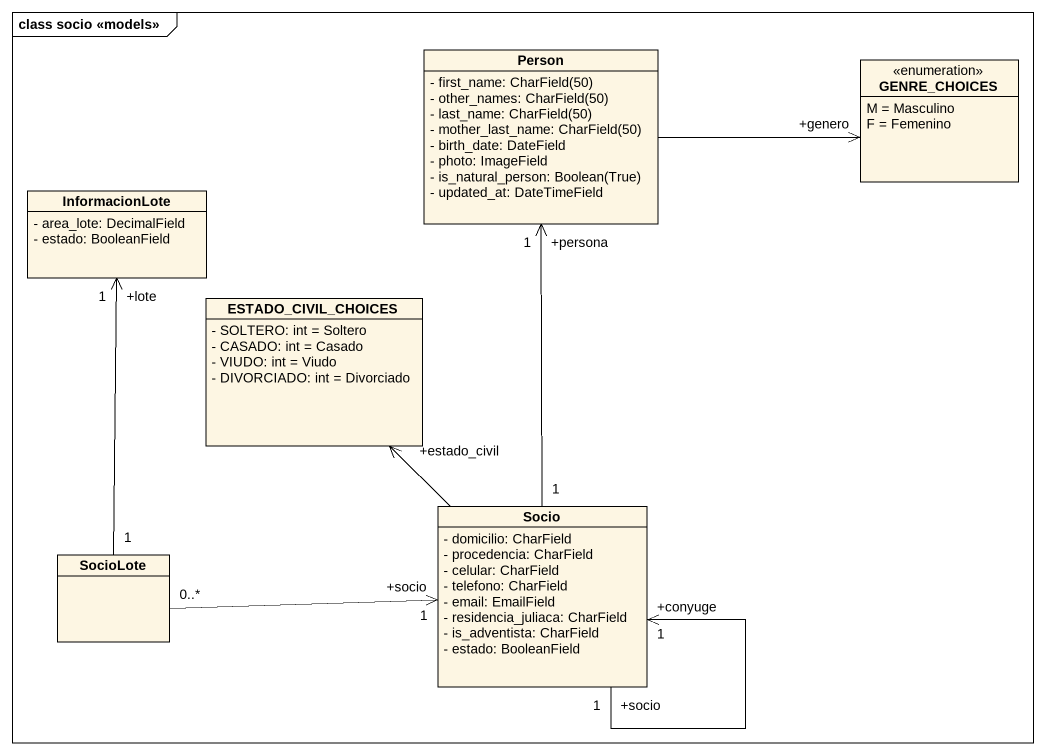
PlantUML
@startuml
mainframe class socio <<models>>
hide circle
hide empty members
skinparam classAttributeIconSize 0
class "Person" as Person_ {
  {field} - first_name: CharField(50)
  {field} - other_names: CharField(50)
  {field} - last_name: CharField(50)
  {field} - mother_last_name: CharField(50)
  - birth_date: DateField
  - photo: ImageField
  {field} - is_natural_person: Boolean(True)
  - updated_at: DateTimeField
}
enum GENRE_CHOICES {
  M = Masculino
  F = Femenino
}
class InformacionLote {
  - area_lote: DecimalField
  - estado: BooleanField
}
class ESTADO_CIVIL_CHOICES {
  - SOLTERO: int = Soltero
  - CASADO: int = Casado
  - VIUDO: int = Viudo
  - DIVORCIADO: int = Divorciado
}
class Socio {
  - domicilio: CharField
  - procedencia: CharField
  - celular: CharField
  - telefono: CharField
  - email: EmailField
  - residencia_juliaca: CharField
  - is_adventista: CharField
  - estado: BooleanField
}
class SocioLote
Person_ -right-> "+genero" GENRE_CHOICES
Socio "1" -up-> "+persona\n1" Person_
Socio -up-> "+estado_civil" ESTADO_CIVIL_CHOICES
Socio "+socio\n1" --> "+conyuge\n1" Socio
SocioLote "1" -up-> "+lote\n1" InformacionLote
SocioLote "0..*" -right-> "+socio\n1" Socio
@enduml
